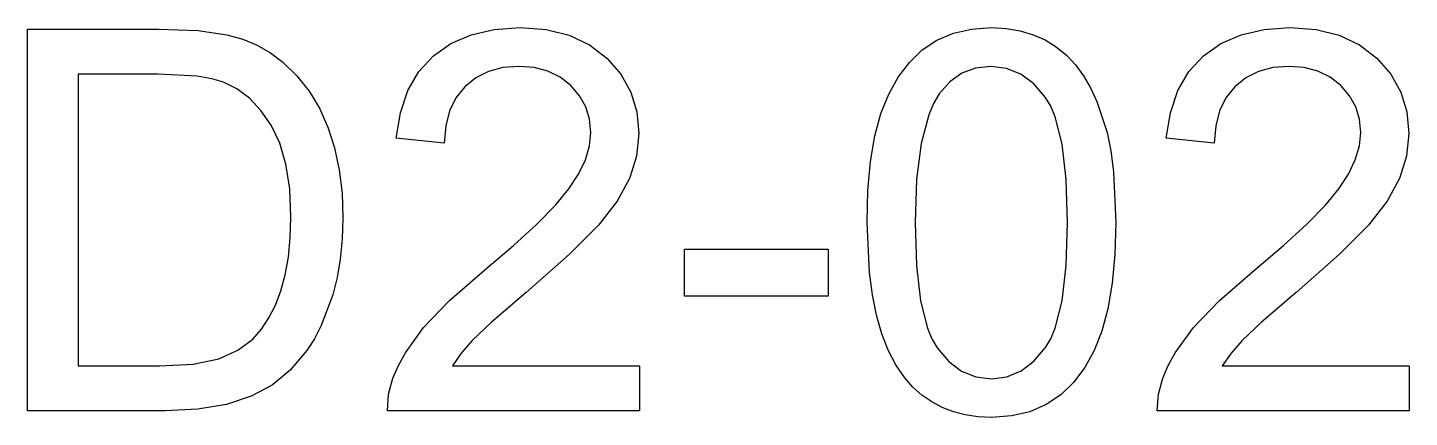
# Model space of a CAD drawing. Header units: millimetres. Extents: x 16 to 413, y -322 to -17.
# Drawn here: x 17 to 27.65, y -21 to -18 of the extents above; entities that cross this region are included whole.
import ezdxf

# ---------------------------------------------------------------- set-up
doc = ezdxf.new("R2010")
doc.units = ezdxf.units.MM
doc.layers.add('engrave', color=5, linetype='Continuous')

msp = doc.modelspace()

# ---------------------------------------------------------------- linework, layer by layer
at = {"layer": 'engrave'}
for points in [[(17, -20.95), (17, -18.012), (18.012, -18.012), (18.314, -18.023), (18.535, -18.054), (18.657, -18.089), (18.769, -18.136), (18.872, -18.194), (18.966, -18.265), (19.075, -18.37), (19.169, -18.488), (19.249, -18.621), (19.314, -18.767), (19.364, -18.925), (19.4, -19.094), (19.422, -19.274), (19.429, -19.465), (19.424, -19.628), (19.409, -19.781), (19.385, -19.924), (19.351, -20.058), (19.262, -20.294), (19.209, -20.396), (19.15, -20.486), (19.022, -20.637), (18.883, -20.753), (18.722, -20.838), (18.532, -20.9), (18.311, -20.937), (18.06, -20.95), (17, -20.95)], [(21.713, -20.603), (21.713, -20.95), (19.772, -20.95), (19.78, -20.822), (19.814, -20.699), (19.856, -20.601), (19.91, -20.503), (20.051, -20.309), (20.251, -20.101), (20.523, -19.864), (20.743, -19.678), (20.924, -19.512), (21.067, -19.366), (21.17, -19.241), (21.244, -19.128), (21.297, -19.018), (21.328, -18.911), (21.339, -18.808), (21.329, -18.705), (21.3, -18.61), (21.252, -18.524), (21.185, -18.446), (21.103, -18.381), (21.009, -18.335), (20.903, -18.308), (20.786, -18.299), (20.662, -18.308), (20.551, -18.338), (20.453, -18.387), (20.369, -18.455), (20.3, -18.541), (20.251, -18.641), (20.221, -18.757), (20.21, -18.888), (19.84, -18.85), (19.872, -18.655), (19.93, -18.484), (20.015, -18.338), (20.126, -18.217), (20.261, -18.122), (20.417, -18.054), (20.595, -18.014), (20.794, -18), (20.994, -18.015), (21.172, -18.059), (21.329, -18.132), (21.463, -18.234), (21.571, -18.359), (21.648, -18.497), (21.694, -18.649), (21.709, -18.816), (21.691, -18.99), (21.637, -19.162), (21.541, -19.337), (21.398, -19.521), (21.175, -19.744), (20.842, -20.038), (20.575, -20.267), (20.425, -20.408), (20.341, -20.505), (20.273, -20.603), (21.713, -20.603)], [(23.467, -19.501), (23.474, -19.253), (23.494, -19.031), (23.527, -18.834), (23.574, -18.662), (23.634, -18.513), (23.707, -18.381), (23.794, -18.268), (23.893, -18.172), (24.005, -18.097), (24.132, -18.043), (24.271, -18.011), (24.425, -18), (24.539, -18.006), (24.647, -18.024), (24.747, -18.054), (24.84, -18.095), (24.925, -18.148), (25.003, -18.211), (25.072, -18.285), (25.134, -18.37), (25.189, -18.464), (25.238, -18.569), (25.317, -18.807), (25.346, -18.947), (25.366, -19.109), (25.383, -19.501), (25.376, -19.747), (25.356, -19.968), (25.323, -20.164), (25.277, -20.336), (25.217, -20.485), (25.144, -20.617), (25.058, -20.731), (24.959, -20.827), (24.846, -20.902), (24.72, -20.957), (24.579, -20.989), (24.425, -21), (24.321, -20.995), (24.224, -20.981), (24.132, -20.957), (24.046, -20.924), (23.965, -20.881), (23.89, -20.829), (23.821, -20.767), (23.758, -20.695), (23.689, -20.597), (23.63, -20.483), (23.58, -20.356), (23.54, -20.213), (23.508, -20.057), (23.485, -19.886), (23.467, -19.501)], [(27.645, -20.603), (27.645, -20.95), (25.703, -20.95), (25.712, -20.822), (25.745, -20.699), (25.788, -20.601), (25.842, -20.503), (25.983, -20.309), (26.183, -20.101), (26.455, -19.864), (26.675, -19.678), (26.856, -19.512), (26.999, -19.366), (27.102, -19.241), (27.176, -19.128), (27.228, -19.018), (27.26, -18.911), (27.271, -18.808), (27.261, -18.705), (27.232, -18.61), (27.184, -18.524), (27.117, -18.446), (27.035, -18.381), (26.941, -18.335), (26.835, -18.308), (26.717, -18.299), (26.594, -18.308), (26.483, -18.338), (26.385, -18.387), (26.301, -18.455), (26.232, -18.541), (26.183, -18.641), (26.153, -18.757), (26.142, -18.888), (25.772, -18.85), (25.804, -18.655), (25.862, -18.484), (25.947, -18.338), (26.058, -18.217), (26.193, -18.122), (26.349, -18.054), (26.527, -18.014), (26.725, -18), (26.926, -18.015), (27.104, -18.059), (27.261, -18.132), (27.395, -18.234), (27.503, -18.359), (27.58, -18.497), (27.626, -18.649), (27.641, -18.816), (27.623, -18.99), (27.569, -19.162), (27.473, -19.337), (27.33, -19.521), (27.107, -19.744), (26.774, -20.038), (26.507, -20.267), (26.357, -20.408), (26.273, -20.505), (26.204, -20.603), (27.645, -20.603)], [(23.838, -19.501), (23.848, -19.832), (23.88, -20.103), (23.933, -20.314), (23.967, -20.396), (24.007, -20.464), (24.097, -20.569), (24.196, -20.644), (24.306, -20.688), (24.425, -20.703), (24.544, -20.688), (24.654, -20.643), (24.753, -20.568), (24.843, -20.463), (24.882, -20.395), (24.917, -20.313), (24.97, -20.102), (25.001, -19.832), (25.012, -19.501), (25.001, -19.169), (24.97, -18.897), (24.917, -18.687), (24.882, -18.604), (24.843, -18.537), (24.753, -18.433), (24.653, -18.358), (24.542, -18.314), (24.421, -18.299), (24.303, -18.312), (24.197, -18.351), (24.104, -18.417), (24.024, -18.509), (23.98, -18.583), (23.943, -18.672), (23.884, -18.891), (23.849, -19.168), (23.838, -19.501)], [(17.389, -20.603), (18.016, -20.603), (18.275, -20.59), (18.472, -20.549), (18.62, -20.484), (18.735, -20.397), (18.801, -20.322), (18.858, -20.235), (18.909, -20.136), (18.951, -20.025), (18.985, -19.902), (19.009, -19.767), (19.023, -19.619), (19.028, -19.459), (19.019, -19.242), (18.99, -19.051), (18.943, -18.888), (18.877, -18.751), (18.797, -18.637), (18.709, -18.544), (18.613, -18.471), (18.509, -18.419), (18.419, -18.393), (18.305, -18.374), (18.006, -18.359), (17.389, -18.359), (17.389, -20.603)], [(22.06, -20.068), (22.06, -19.705), (23.168, -19.705), (23.168, -20.068), (22.06, -20.068)]]:
    msp.add_lwpolyline(points, close=True, dxfattribs=at)

doc.saveas('drawing.dxf')
